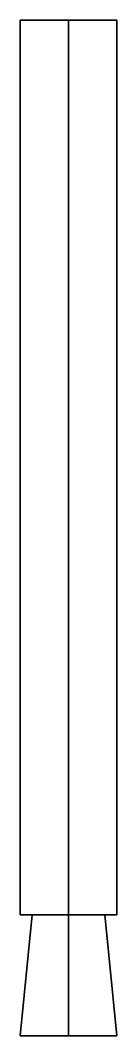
# Model space of a CAD drawing. Extents: x -0.38 to 0.38, y -0.97 to -0.13.
# Drawn here: x -0.38 to -0.3, y -0.97 to -0.13 of the extents above.
import ezdxf

# ---------------------------------------------------------------- set-up
doc = ezdxf.new("R2010")
doc.units = 0
doc.layers.add('GUN', color=1, linetype='CONTINUOUS')

msp = doc.modelspace()

# ---------------------------------------------------------------- linework, layer by layer
at = {"layer": 'GUN'}
for points in [[(-0.34, -0.13, 0.12), (-0.38, -0.13, 0.08), (-0.38, -0.87, 0.08), (-0.34, -0.87, 0.12)], [(-0.38, -0.13, 0.08), (-0.34, -0.13, 0.04), (-0.34, -0.87, 0.04), (-0.38, -0.87, 0.08)], [(-0.34, -0.13, -0.05), (-0.38, -0.13, -0.09), (-0.38, -0.87, -0.09), (-0.34, -0.87, -0.05)], [(-0.38, -0.13, -0.09), (-0.34, -0.13, -0.13), (-0.34, -0.87, -0.13), (-0.38, -0.87, -0.09)], [(-0.3, -0.13, 0.08), (-0.34, -0.13, 0.12), (-0.34, -0.87, 0.12), (-0.3, -0.87, 0.08)], [(-0.34, -0.13, 0.04), (-0.3, -0.13, 0.08), (-0.3, -0.87, 0.08), (-0.34, -0.87, 0.04)], [(-0.3, -0.13, -0.09), (-0.34, -0.13, -0.05), (-0.34, -0.87, -0.05), (-0.3, -0.87, -0.09)], [(-0.34, -0.13, -0.13), (-0.3, -0.13, -0.09), (-0.3, -0.87, -0.09), (-0.34, -0.87, -0.13)], [(-0.34, -0.87, 0.11), (-0.37, -0.87, 0.08), (-0.38, -0.97, 0.08), (-0.34, -0.97, 0.12)], [(-0.37, -0.87, 0.08), (-0.34, -0.87, 0.05), (-0.34, -0.97, 0.04), (-0.38, -0.97, 0.08)], [(-0.34, -0.87, 0.12), (-0.38, -0.87, 0.08), (-0.34, -0.87, 0.04), (-0.3, -0.87, 0.08)], [(-0.34, -0.87, -0.06), (-0.37, -0.87, -0.09), (-0.38, -0.97, -0.09), (-0.34, -0.97, -0.05)], [(-0.37, -0.87, -0.09), (-0.34, -0.87, -0.12), (-0.34, -0.97, -0.13), (-0.38, -0.97, -0.09)], [(-0.34, -0.87, -0.05), (-0.38, -0.87, -0.09), (-0.34, -0.87, -0.13), (-0.3, -0.87, -0.09)], [(-0.31, -0.87, 0.08), (-0.34, -0.87, 0.11), (-0.34, -0.97, 0.12), (-0.3, -0.97, 0.08)], [(-0.34, -0.87, 0.05), (-0.31, -0.87, 0.08), (-0.3, -0.97, 0.08), (-0.34, -0.97, 0.04)], [(-0.31, -0.87, -0.09), (-0.34, -0.87, -0.06), (-0.34, -0.97, -0.05), (-0.3, -0.97, -0.09)], [(-0.34, -0.87, -0.12), (-0.31, -0.87, -0.09), (-0.3, -0.97, -0.09), (-0.34, -0.97, -0.13)], [(-0.34, -0.97, 0.12), (-0.38, -0.97, 0.08), (-0.34, -0.97, 0.04), (-0.3, -0.97, 0.08)], [(-0.34, -0.97, -0.05), (-0.38, -0.97, -0.09), (-0.34, -0.97, -0.13), (-0.3, -0.97, -0.09)]]:
    msp.add_3dface(points, dxfattribs=at)

doc.saveas('drawing.dxf')
